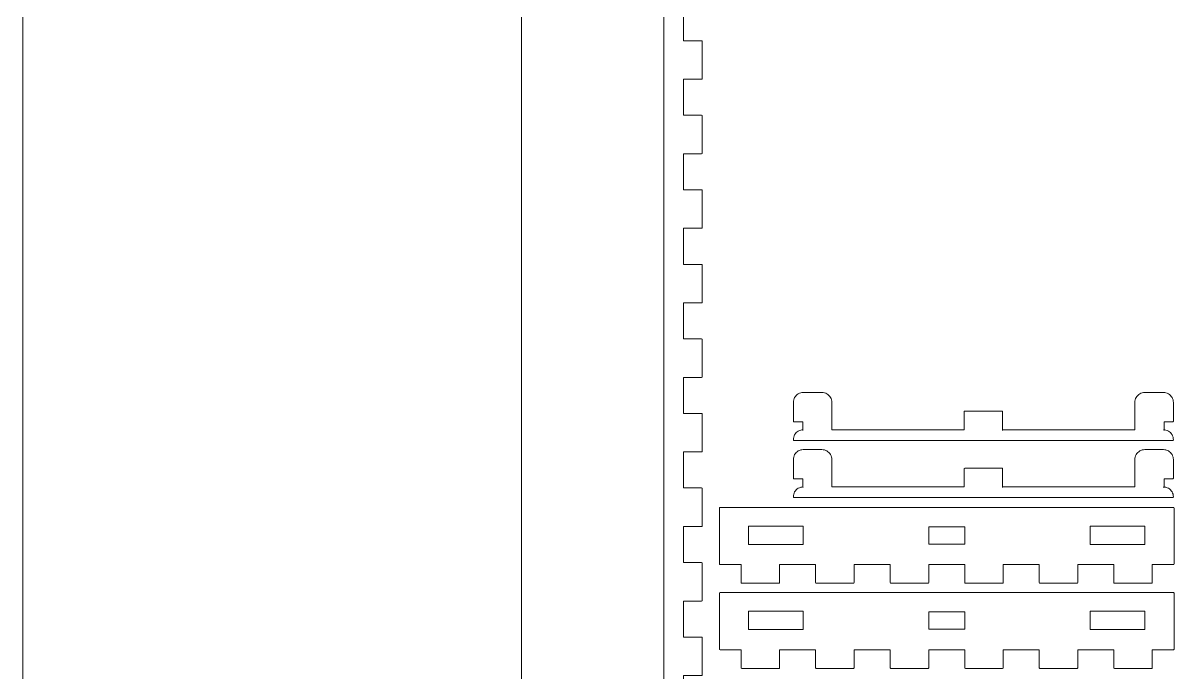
# Model space of a CAD drawing. Header units: millimetres. Extents: x -606 to 612, y -200 to 208.
# Drawn here: x 426.7 to 612, y -104.8 to -0.1 of the extents above; entities that cross this region are included whole.
import ezdxf

# ---------------------------------------------------------------- set-up
doc = ezdxf.new("R2010")
doc.units = ezdxf.units.MM
doc.header["$MEASUREMENT"] = 0
doc.layers.add('Camada 1', color=7, linetype='Continuous')

msp = doc.modelspace()

# ---------------------------------------------------------------- linework, layer by layer
at = {"layer": 'Camada 1', "lineweight": 20}
for points, knots in [([(426.82, -200.18), (426.82, -200.18), (506.87, -200.18), (506.87, -200.18), (506.93, -200.18), (506.97, -200.14), (506.97, -200.08), (506.97, -200.08), (506.97, -197.08), (506.97, -197.08), (506.97, -197.08), (506.97, 196.92), (506.97, 196.92), (506.97, 196.92), (506.97, 199.92), (506.97, 199.92), (506.97, 199.97), (506.93, 200.02), (506.87, 200.02), (506.87, 200.02), (426.82, 200.02), (426.82, 200.02), (426.77, 200.02), (426.72, 199.97), (426.72, 199.92), (426.72, 199.92), (426.72, 196.92), (426.72, 196.92), (426.72, 196.92), (426.72, -197.08), (426.72, -197.08), (426.72, -197.08), (426.72, -200.08), (426.72, -200.08), (426.72, -200.14), (426.77, -200.18), (426.82, -200.18)], [0, 0, 0, 0, 0.083333, 0.083333, 0.083333, 0.166667, 0.166667, 0.166667, 0.25, 0.25, 0.25, 0.333333, 0.333333, 0.333333, 0.416667, 0.416667, 0.416667, 0.5, 0.5, 0.5, 0.583333, 0.583333, 0.583333, 0.666667, 0.666667, 0.666667, 0.75, 0.75, 0.75, 0.833333, 0.833333, 0.833333, 0.916667, 0.916667, 0.916667, 1, 1, 1, 1]), ([(529.97, -200.18), (529.97, -200.18), (531.47, -200.18), (531.47, -200.18), (531.53, -200.18), (531.57, -200.14), (531.57, -200.08), (531.57, -200.08), (531.57, -197.18), (531.57, -197.18), (531.57, -197.18), (534.37, -197.18), (534.37, -197.18), (534.37, -197.18), (534.37, -200.08), (534.37, -200.08), (534.37, -200.14), (534.42, -200.18), (534.47, -200.18), (534.47, -200.18), (535.97, -200.18), (535.97, -200.18), (536.03, -200.18), (536.07, -200.14), (536.07, -200.08), (536.07, -200.08), (536.07, -197.08), (536.07, -197.08), (536.07, -197.08), (536.07, -195.08), (536.07, -195.08), (536.07, -195.03), (536.03, -194.98), (535.97, -194.98), (535.97, -194.98), (533.07, -194.98), (533.07, -194.98), (533.07, -194.98), (533.07, -189.18), (533.07, -189.18), (533.07, -189.18), (535.97, -189.18), (535.97, -189.18), (536.03, -189.18), (536.07, -189.14), (536.07, -189.08), (536.07, -189.08), (536.07, -183.08), (536.07, -183.08), (536.07, -183.03), (536.03, -182.98), (535.97, -182.98), (535.97, -182.98), (533.07, -182.98), (533.07, -182.98), (533.07, -182.98), (533.07, -177.18), (533.07, -177.18), (533.07, -177.18), (535.97, -177.18), (535.97, -177.18), (536.03, -177.18), (536.07, -177.14), (536.07, -177.08), (536.07, -177.08), (536.07, -171.08), (536.07, -171.08), (536.07, -171.03), (536.03, -170.98), (535.97, -170.98), (535.97, -170.98), (533.07, -170.98), (533.07, -170.98), (533.07, -170.98), (533.07, -165.18), (533.07, -165.18), (533.07, -165.18), (535.97, -165.18), (535.97, -165.18), (536.03, -165.18), (536.07, -165.14), (536.07, -165.08), (536.07, -165.08), (536.07, -159.08), (536.07, -159.08), (536.07, -159.03), (536.03, -158.98), (535.97, -158.98), (535.97, -158.98), (533.07, -158.98), (533.07, -158.98), (533.07, -158.98), (533.07, -153.18), (533.07, -153.18), (533.07, -153.18), (535.97, -153.18), (535.97, -153.18), (536.03, -153.18), (536.07, -153.14), (536.07, -153.08), (536.07, -153.08), (536.07, -147.08), (536.07, -147.08), (536.07, -147.03), (536.03, -146.98), (535.97, -146.98), (535.97, -146.98), (533.07, -146.98), (533.07, -146.98), (533.07, -146.98), (533.07, -141.18), (533.07, -141.18), (533.07, -141.18), (535.97, -141.18), (535.97, -141.18), (536.03, -141.18), (536.07, -141.14), (536.07, -141.08), (536.07, -141.08), (536.07, -135.08), (536.07, -135.08), (536.07, -135.03), (536.03, -134.98), (535.97, -134.98), (535.97, -134.98), (533.07, -134.98), (533.07, -134.98), (533.07, -134.98), (533.07, -129.18), (533.07, -129.18), (533.07, -129.18), (535.97, -129.18), (535.97, -129.18), (536.03, -129.18), (536.07, -129.14), (536.07, -129.08), (536.07, -129.08), (536.07, -123.08), (536.07, -123.08), (536.07, -123.03), (536.03, -122.98), (535.97, -122.98), (535.97, -122.98), (533.07, -122.98), (533.07, -122.98), (533.07, -122.98), (533.07, -117.18), (533.07, -117.18), (533.07, -117.18), (535.97, -117.18), (535.97, -117.18), (536.03, -117.18), (536.07, -117.14), (536.07, -117.08), (536.07, -117.08), (536.07, -111.08), (536.07, -111.08), (536.07, -111.03), (536.03, -110.98), (535.97, -110.98), (535.97, -110.98), (533.07, -110.98), (533.07, -110.98), (533.07, -110.98), (533.07, -105.18), (533.07, -105.18), (533.07, -105.18), (535.97, -105.18), (535.97, -105.18), (536.03, -105.18), (536.07, -105.14), (536.07, -105.08), (536.07, -105.08), (536.07, -99.08), (536.07, -99.08), (536.07, -99.03), (536.03, -98.98), (535.97, -98.98), (535.97, -98.98), (533.07, -98.98), (533.07, -98.98), (533.07, -98.98), (533.07, -93.18), (533.07, -93.18), (533.07, -93.18), (535.97, -93.18), (535.97, -93.18), (536.03, -93.18), (536.07, -93.14), (536.07, -93.08), (536.07, -93.08), (536.07, -87.08), (536.07, -87.08), (536.07, -87.03), (536.03, -86.98), (535.97, -86.98), (535.97, -86.98), (533.07, -86.98), (533.07, -86.98), (533.07, -86.98), (533.07, -81.18), (533.07, -81.18), (533.07, -81.18), (535.97, -81.18), (535.97, -81.18), (536.03, -81.18), (536.07, -81.14), (536.07, -81.08), (536.07, -81.08), (536.07, -75.08), (536.07, -75.08), (536.07, -75.03), (536.03, -74.98), (535.97, -74.98), (535.97, -74.98), (533.07, -74.98), (533.07, -74.98), (533.07, -74.98), (533.07, -69.18), (533.07, -69.18), (533.07, -69.18), (535.97, -69.18), (535.97, -69.18), (536.03, -69.18), (536.07, -69.14), (536.07, -69.08), (536.07, -69.08), (536.07, -63.08), (536.07, -63.08), (536.07, -63.03), (536.03, -62.98), (535.97, -62.98), (535.97, -62.98), (533.07, -62.98), (533.07, -62.98), (533.07, -62.98), (533.07, -57.18), (533.07, -57.18), (533.07, -57.18), (535.97, -57.18), (535.97, -57.18), (536.03, -57.18), (536.07, -57.14), (536.07, -57.08), (536.07, -57.08), (536.07, -51.08), (536.07, -51.08), (536.07, -51.03), (536.03, -50.98), (535.97, -50.98), (535.97, -50.98), (533.07, -50.98), (533.07, -50.98), (533.07, -50.98), (533.07, -45.18), (533.07, -45.18), (533.07, -45.18), (535.97, -45.18), (535.97, -45.18), (536.03, -45.18), (536.07, -45.14), (536.07, -45.08), (536.07, -45.08), (536.07, -39.08), (536.07, -39.08), (536.07, -39.03), (536.03, -38.98), (535.97, -38.98), (535.97, -38.98), (533.07, -38.98), (533.07, -38.98), (533.07, -38.98), (533.07, -33.18), (533.07, -33.18), (533.07, -33.18), (535.97, -33.18), (535.97, -33.18), (536.03, -33.18), (536.07, -33.14), (536.07, -33.08), (536.07, -33.08), (536.07, -27.08), (536.07, -27.08), (536.07, -27.03), (536.03, -26.98), (535.97, -26.98), (535.97, -26.98), (533.07, -26.98), (533.07, -26.98), (533.07, -26.98), (533.07, -21.18), (533.07, -21.18), (533.07, -21.18), (535.97, -21.18), (535.97, -21.18), (536.03, -21.18), (536.07, -21.14), (536.07, -21.08), (536.07, -21.08), (536.07, -15.08), (536.07, -15.08), (536.07, -15.03), (536.03, -14.98), (535.97, -14.98), (535.97, -14.98), (533.07, -14.98), (533.07, -14.98), (533.07, -14.98), (533.07, -9.18), (533.07, -9.18), (533.07, -9.18), (535.97, -9.18), (535.97, -9.18), (536.03, -9.18), (536.07, -9.14), (536.07, -9.08), (536.07, -9.08), (536.07, -3.08), (536.07, -3.08), (536.07, -3.03), (536.03, -2.98), (535.97, -2.98), (535.97, -2.98), (533.07, -2.98), (533.07, -2.98), (533.07, -2.98), (533.07, 2.82), (533.07, 2.82), (533.07, 2.82), (535.97, 2.82), (535.97, 2.82), (536.03, 2.82), (536.07, 2.86), (536.07, 2.92), (536.07, 2.92), (536.07, 8.92), (536.07, 8.92), (536.07, 8.97), (536.03, 9.02), (535.97, 9.02), (535.97, 9.02), (533.07, 9.02), (533.07, 9.02), (533.07, 9.02), (533.07, 14.82), (533.07, 14.82), (533.07, 14.82), (535.97, 14.82), (535.97, 14.82), (536.03, 14.82), (536.07, 14.86), (536.07, 14.92), (536.07, 14.92), (536.07, 20.92), (536.07, 20.92), (536.07, 20.97), (536.03, 21.02), (535.97, 21.02), (535.97, 21.02), (533.07, 21.02), (533.07, 21.02), (533.07, 21.02), (533.07, 26.82), (533.07, 26.82), (533.07, 26.82), (535.97, 26.82), (535.97, 26.82), (536.03, 26.82), (536.07, 26.86), (536.07, 26.92), (536.07, 26.92), (536.07, 32.92), (536.07, 32.92), (536.07, 32.97), (536.03, 33.02), (535.97, 33.02), (535.97, 33.02), (533.07, 33.02), (533.07, 33.02), (533.07, 33.02), (533.07, 38.82), (533.07, 38.82), (533.07, 38.82), (535.97, 38.82), (535.97, 38.82), (536.03, 38.82), (536.07, 38.86), (536.07, 38.92), (536.07, 38.92), (536.07, 44.92), (536.07, 44.92), (536.07, 44.97), (536.03, 45.02), (535.97, 45.02), (535.97, 45.02), (533.07, 45.02), (533.07, 45.02), (533.07, 45.02), (533.07, 50.82), (533.07, 50.82), (533.07, 50.82), (535.97, 50.82), (535.97, 50.82), (536.03, 50.82), (536.07, 50.86), (536.07, 50.92), (536.07, 50.92), (536.07, 56.92), (536.07, 56.92), (536.07, 56.97), (536.03, 57.02), (535.97, 57.02), (535.97, 57.02), (533.07, 57.02), (533.07, 57.02), (533.07, 57.02), (533.07, 62.82), (533.07, 62.82), (533.07, 62.82), (535.97, 62.82), (535.97, 62.82), (536.03, 62.82), (536.07, 62.86), (536.07, 62.92), (536.07, 62.92), (536.07, 68.92), (536.07, 68.92), (536.07, 68.97), (536.03, 69.02), (535.97, 69.02), (535.97, 69.02), (533.07, 69.02), (533.07, 69.02), (533.07, 69.02), (533.07, 74.82), (533.07, 74.82), (533.07, 74.82), (535.97, 74.82), (535.97, 74.82), (536.03, 74.82), (536.07, 74.86), (536.07, 74.92), (536.07, 74.92), (536.07, 80.92), (536.07, 80.92), (536.07, 80.97), (536.03, 81.02), (535.97, 81.02), (535.97, 81.02), (533.07, 81.02), (533.07, 81.02), (533.07, 81.02), (533.07, 86.82), (533.07, 86.82), (533.07, 86.82), (535.97, 86.82), (535.97, 86.82), (536.03, 86.82), (536.07, 86.86), (536.07, 86.92), (536.07, 86.92), (536.07, 92.92), (536.07, 92.92), (536.07, 92.97), (536.03, 93.02), (535.97, 93.02), (535.97, 93.02), (533.07, 93.02), (533.07, 93.02), (533.07, 93.02), (533.07, 98.82), (533.07, 98.82), (533.07, 98.82), (535.97, 98.82), (535.97, 98.82), (536.03, 98.82), (536.07, 98.86), (536.07, 98.92), (536.07, 98.92), (536.07, 104.92), (536.07, 104.92), (536.07, 104.97), (536.03, 105.02), (535.97, 105.02), (535.97, 105.02), (533.07, 105.02), (533.07, 105.02), (533.07, 105.02), (533.07, 110.82), (533.07, 110.82), (533.07, 110.82), (535.97, 110.82), (535.97, 110.82), (536.03, 110.82), (536.07, 110.86), (536.07, 110.92), (536.07, 110.92), (536.07, 116.92), (536.07, 116.92), (536.07, 116.97), (536.03, 117.02), (535.97, 117.02), (535.97, 117.02), (533.07, 117.02), (533.07, 117.02), (533.07, 117.02), (533.07, 122.82), (533.07, 122.82), (533.07, 122.82), (535.97, 122.82), (535.97, 122.82), (536.03, 122.82), (536.07, 122.86), (536.07, 122.92), (536.07, 122.92), (536.07, 128.92), (536.07, 128.92), (536.07, 128.97), (536.03, 129.02), (535.97, 129.02), (535.97, 129.02), (533.07, 129.02), (533.07, 129.02), (533.07, 129.02), (533.07, 134.82), (533.07, 134.82), (533.07, 134.82), (535.97, 134.82), (535.97, 134.82), (536.03, 134.82), (536.07, 134.86), (536.07, 134.92), (536.07, 134.92), (536.07, 140.92), (536.07, 140.92), (536.07, 140.97), (536.03, 141.02), (535.97, 141.02), (535.97, 141.02), (533.07, 141.02), (533.07, 141.02), (533.07, 141.02), (533.07, 146.82), (533.07, 146.82), (533.07, 146.82), (535.97, 146.82), (535.97, 146.82), (536.03, 146.82), (536.07, 146.86), (536.07, 146.92), (536.07, 146.92), (536.07, 152.92), (536.07, 152.92), (536.07, 152.97), (536.03, 153.02), (535.97, 153.02), (535.97, 153.02), (533.07, 153.02), (533.07, 153.02), (533.07, 153.02), (533.07, 158.82), (533.07, 158.82), (533.07, 158.82), (535.97, 158.82), (535.97, 158.82), (536.03, 158.82), (536.07, 158.86), (536.07, 158.92), (536.07, 158.92), (536.07, 164.92), (536.07, 164.92), (536.07, 164.97), (536.03, 165.02), (535.97, 165.02), (535.97, 165.02), (533.07, 165.02), (533.07, 165.02), (533.07, 165.02), (533.07, 170.82), (533.07, 170.82), (533.07, 170.82), (535.97, 170.82), (535.97, 170.82), (536.03, 170.82), (536.07, 170.86), (536.07, 170.92), (536.07, 170.92), (536.07, 176.92), (536.07, 176.92), (536.07, 176.97), (536.03, 177.02), (535.97, 177.02), (535.97, 177.02), (533.07, 177.02), (533.07, 177.02), (533.07, 177.02), (533.07, 182.82), (533.07, 182.82), (533.07, 182.82), (535.97, 182.82), (535.97, 182.82), (536.03, 182.82), (536.07, 182.86), (536.07, 182.92), (536.07, 182.92), (536.07, 188.92), (536.07, 188.92), (536.07, 188.97), (536.03, 189.02), (535.97, 189.02), (535.97, 189.02), (533.07, 189.02), (533.07, 189.02), (533.07, 189.02), (533.07, 194.82), (533.07, 194.82), (533.07, 194.82), (535.97, 194.82), (535.97, 194.82), (536.03, 194.82), (536.07, 194.86), (536.07, 194.92), (536.07, 194.92), (536.07, 196.92), (536.07, 196.92), (536.07, 196.92), (536.07, 199.92), (536.07, 199.92), (536.07, 199.97), (536.03, 200.02), (535.97, 200.02), (535.97, 200.02), (534.47, 200.02), (534.47, 200.02), (534.42, 200.02), (534.37, 199.97), (534.37, 199.92), (534.37, 199.92), (534.37, 197.02), (534.37, 197.02), (534.37, 197.02), (531.57, 197.02), (531.57, 197.02), (531.57, 197.02), (531.57, 199.92), (531.57, 199.92), (531.57, 199.97), (531.53, 200.02), (531.47, 200.02), (531.47, 200.02), (529.97, 200.02), (529.97, 200.02), (529.92, 200.02), (529.87, 199.97), (529.87, 199.92), (529.87, 199.92), (529.87, 196.92), (529.87, 196.92), (529.87, 196.92), (529.87, -197.08), (529.87, -197.08), (529.87, -197.08), (529.87, -200.08), (529.87, -200.08), (529.87, -200.14), (529.92, -200.18), (529.97, -200.18)], [0, 0, 0, 0, 0.004505, 0.004505, 0.004505, 0.009009, 0.009009, 0.009009, 0.013514, 0.013514, 0.013514, 0.018018, 0.018018, 0.018018, 0.022523, 0.022523, 0.022523, 0.027027, 0.027027, 0.027027, 0.031532, 0.031532, 0.031532, 0.036036, 0.036036, 0.036036, 0.040541, 0.040541, 0.040541, 0.045045, 0.045045, 0.045045, 0.04955, 0.04955, 0.04955, 0.054054, 0.054054, 0.054054, 0.058559, 0.058559, 0.058559, 0.063063, 0.063063, 0.063063, 0.067568, 0.067568, 0.067568, 0.072072, 0.072072, 0.072072, 0.076577, 0.076577, 0.076577, 0.081081, 0.081081, 0.081081, 0.085586, 0.085586, 0.085586, 0.09009, 0.09009, 0.09009, 0.094595, 0.094595, 0.094595, 0.099099, 0.099099, 0.099099, 0.103604, 0.103604, 0.103604, 0.108108, 0.108108, 0.108108, 0.112613, 0.112613, 0.112613, 0.117117, 0.117117, 0.117117, 0.121622, 0.121622, 0.121622, 0.126126, 0.126126, 0.126126, 0.130631, 0.130631, 0.130631, 0.135135, 0.135135, 0.135135, 0.13964, 0.13964, 0.13964, 0.144144, 0.144144, 0.144144, 0.148649, 0.148649, 0.148649, 0.153153, 0.153153, 0.153153, 0.157658, 0.157658, 0.157658, 0.162162, 0.162162, 0.162162, 0.166667, 0.166667, 0.166667, 0.171171, 0.171171, 0.171171, 0.175676, 0.175676, 0.175676, 0.18018, 0.18018, 0.18018, 0.184685, 0.184685, 0.184685, 0.189189, 0.189189, 0.189189, 0.193694, 0.193694, 0.193694, 0.198198, 0.198198, 0.198198, 0.202703, 0.202703, 0.202703, 0.207207, 0.207207, 0.207207, 0.211712, 0.211712, 0.211712, 0.216216, 0.216216, 0.216216, 0.220721, 0.220721, 0.220721, 0.225225, 0.225225, 0.225225, 0.22973, 0.22973, 0.22973, 0.234234, 0.234234, 0.234234, 0.238739, 0.238739, 0.238739, 0.243243, 0.243243, 0.243243, 0.247748, 0.247748, 0.247748, 0.252252, 0.252252, 0.252252, 0.256757, 0.256757, 0.256757, 0.261261, 0.261261, 0.261261, 0.265766, 0.265766, 0.265766, 0.27027, 0.27027, 0.27027, 0.274775, 0.274775, 0.274775, 0.279279, 0.279279, 0.279279, 0.283784, 0.283784, 0.283784, 0.288288, 0.288288, 0.288288, 0.292793, 0.292793, 0.292793, 0.297297, 0.297297, 0.297297, 0.301802, 0.301802, 0.301802, 0.306306, 0.306306, 0.306306, 0.310811, 0.310811, 0.310811, 0.315315, 0.315315, 0.315315, 0.31982, 0.31982, 0.31982, 0.324324, 0.324324, 0.324324, 0.328829, 0.328829, 0.328829, 0.333333, 0.333333, 0.333333, 0.337838, 0.337838, 0.337838, 0.342342, 0.342342, 0.342342, 0.346847, 0.346847, 0.346847, 0.351351, 0.351351, 0.351351, 0.355856, 0.355856, 0.355856, 0.36036, 0.36036, 0.36036, 0.364865, 0.364865, 0.364865, 0.369369, 0.369369, 0.369369, 0.373874, 0.373874, 0.373874, 0.378378, 0.378378, 0.378378, 0.382883, 0.382883, 0.382883, 0.387387, 0.387387, 0.387387, 0.391892, 0.391892, 0.391892, 0.396396, 0.396396, 0.396396, 0.400901, 0.400901, 0.400901, 0.405405, 0.405405, 0.405405, 0.40991, 0.40991, 0.40991, 0.414414, 0.414414, 0.414414, 0.418919, 0.418919, 0.418919, 0.423423, 0.423423, 0.423423, 0.427928, 0.427928, 0.427928, 0.432432, 0.432432, 0.432432, 0.436937, 0.436937, 0.436937, 0.441441, 0.441441, 0.441441, 0.445946, 0.445946, 0.445946, 0.45045, 0.45045, 0.45045, 0.454955, 0.454955, 0.454955, 0.459459, 0.459459, 0.459459, 0.463964, 0.463964, 0.463964, 0.468468, 0.468468, 0.468468, 0.472973, 0.472973, 0.472973, 0.477477, 0.477477, 0.477477, 0.481982, 0.481982, 0.481982, 0.486486, 0.486486, 0.486486, 0.490991, 0.490991, 0.490991, 0.495495, 0.495495, 0.495495, 0.5, 0.5, 0.5, 0.504505, 0.504505, 0.504505, 0.509009, 0.509009, 0.509009, 0.513514, 0.513514, 0.513514, 0.518018, 0.518018, 0.518018, 0.522523, 0.522523, 0.522523, 0.527027, 0.527027, 0.527027, 0.531532, 0.531532, 0.531532, 0.536036, 0.536036, 0.536036, 0.540541, 0.540541, 0.540541, 0.545045, 0.545045, 0.545045, 0.54955, 0.54955, 0.54955, 0.554054, 0.554054, 0.554054, 0.558559, 0.558559, 0.558559, 0.563063, 0.563063, 0.563063, 0.567568, 0.567568, 0.567568, 0.572072, 0.572072, 0.572072, 0.576577, 0.576577, 0.576577, 0.581081, 0.581081, 0.581081, 0.585586, 0.585586, 0.585586, 0.59009, 0.59009, 0.59009, 0.594595, 0.594595, 0.594595, 0.599099, 0.599099, 0.599099, 0.603604, 0.603604, 0.603604, 0.608108, 0.608108, 0.608108, 0.612613, 0.612613, 0.612613, 0.617117, 0.617117, 0.617117, 0.621622, 0.621622, 0.621622, 0.626126, 0.626126, 0.626126, 0.630631, 0.630631, 0.630631, 0.635135, 0.635135, 0.635135, 0.63964, 0.63964, 0.63964, 0.644144, 0.644144, 0.644144, 0.648649, 0.648649, 0.648649, 0.653153, 0.653153, 0.653153, 0.657658, 0.657658, 0.657658, 0.662162, 0.662162, 0.662162, 0.666667, 0.666667, 0.666667, 0.671171, 0.671171, 0.671171, 0.675676, 0.675676, 0.675676, 0.68018, 0.68018, 0.68018, 0.684685, 0.684685, 0.684685, 0.689189, 0.689189, 0.689189, 0.693694, 0.693694, 0.693694, 0.698198, 0.698198, 0.698198, 0.702703, 0.702703, 0.702703, 0.707207, 0.707207, 0.707207, 0.711712, 0.711712, 0.711712, 0.716216, 0.716216, 0.716216, 0.720721, 0.720721, 0.720721, 0.725225, 0.725225, 0.725225, 0.72973, 0.72973, 0.72973, 0.734234, 0.734234, 0.734234, 0.738739, 0.738739, 0.738739, 0.743243, 0.743243, 0.743243, 0.747748, 0.747748, 0.747748, 0.752252, 0.752252, 0.752252, 0.756757, 0.756757, 0.756757, 0.761261, 0.761261, 0.761261, 0.765766, 0.765766, 0.765766, 0.77027, 0.77027, 0.77027, 0.774775, 0.774775, 0.774775, 0.779279, 0.779279, 0.779279, 0.783784, 0.783784, 0.783784, 0.788288, 0.788288, 0.788288, 0.792793, 0.792793, 0.792793, 0.797297, 0.797297, 0.797297, 0.801802, 0.801802, 0.801802, 0.806306, 0.806306, 0.806306, 0.810811, 0.810811, 0.810811, 0.815315, 0.815315, 0.815315, 0.81982, 0.81982, 0.81982, 0.824324, 0.824324, 0.824324, 0.828829, 0.828829, 0.828829, 0.833333, 0.833333, 0.833333, 0.837838, 0.837838, 0.837838, 0.842342, 0.842342, 0.842342, 0.846847, 0.846847, 0.846847, 0.851351, 0.851351, 0.851351, 0.855856, 0.855856, 0.855856, 0.86036, 0.86036, 0.86036, 0.864865, 0.864865, 0.864865, 0.869369, 0.869369, 0.869369, 0.873874, 0.873874, 0.873874, 0.878378, 0.878378, 0.878378, 0.882883, 0.882883, 0.882883, 0.887387, 0.887387, 0.887387, 0.891892, 0.891892, 0.891892, 0.896396, 0.896396, 0.896396, 0.900901, 0.900901, 0.900901, 0.905405, 0.905405, 0.905405, 0.90991, 0.90991, 0.90991, 0.914414, 0.914414, 0.914414, 0.918919, 0.918919, 0.918919, 0.923423, 0.923423, 0.923423, 0.927928, 0.927928, 0.927928, 0.932432, 0.932432, 0.932432, 0.936937, 0.936937, 0.936937, 0.941441, 0.941441, 0.941441, 0.945946, 0.945946, 0.945946, 0.95045, 0.95045, 0.95045, 0.954955, 0.954955, 0.954955, 0.959459, 0.959459, 0.959459, 0.963964, 0.963964, 0.963964, 0.968468, 0.968468, 0.968468, 0.972973, 0.972973, 0.972973, 0.977477, 0.977477, 0.977477, 0.981982, 0.981982, 0.981982, 0.986486, 0.986486, 0.986486, 0.990991, 0.990991, 0.990991, 0.995495, 0.995495, 0.995495, 1, 1, 1, 1]), ([(584.43, -65.71), (584.43, -65.71), (584.43, -62.71), (584.43, -62.71), (584.43, -62.65), (584.38, -62.61), (584.33, -62.61), (584.33, -62.61), (578.33, -62.61), (578.33, -62.61), (578.27, -62.61), (578.23, -62.65), (578.23, -62.71), (578.23, -62.71), (578.23, -65.61), (578.23, -65.61), (578.23, -65.61), (556.94, -65.61), (556.94, -65.61), (556.94, -65.61), (556.94, -61.21), (556.94, -61.21), (556.94, -60.93), (556.87, -60.65), (556.72, -60.41), (556.58, -60.16), (556.38, -59.96), (556.14, -59.82), (555.9, -59.68), (555.62, -59.61), (555.34, -59.61), (555.34, -59.61), (552.34, -59.61), (552.34, -59.61), (552.06, -59.61), (551.78, -59.68), (551.54, -59.82), (551.3, -59.96), (551.09, -60.16), (550.95, -60.41), (550.81, -60.65), (550.74, -60.93), (550.74, -61.21), (550.74, -61.21), (550.74, -64.21), (550.74, -64.21), (550.74, -64.26), (550.78, -64.31), (550.84, -64.31), (550.84, -64.31), (552.24, -64.31), (552.24, -64.31), (552.24, -64.31), (552.24, -65.71), (552.24, -65.71), (552.24, -65.65), (552.28, -65.61), (552.34, -65.61), (552.06, -65.61), (551.78, -65.68), (551.54, -65.82), (551.3, -65.96), (551.09, -66.16), (550.95, -66.41), (550.81, -66.65), (550.74, -66.93), (550.74, -67.21), (550.74, -67.26), (550.78, -67.31), (550.84, -67.31), (550.84, -67.31), (611.82, -67.31), (611.82, -67.31), (611.87, -67.31), (611.92, -67.26), (611.92, -67.21), (611.92, -66.93), (611.84, -66.65), (611.7, -66.41), (611.56, -66.16), (611.36, -65.96), (611.12, -65.82), (610.87, -65.68), (610.6, -65.61), (610.32, -65.61), (610.37, -65.61), (610.42, -65.65), (610.42, -65.71), (610.42, -65.71), (610.42, -64.31), (610.42, -64.31), (610.42, -64.31), (611.82, -64.31), (611.82, -64.31), (611.87, -64.31), (611.92, -64.26), (611.92, -64.21), (611.92, -64.21), (611.92, -61.21), (611.92, -61.21), (611.92, -60.93), (611.84, -60.65), (611.7, -60.41), (611.56, -60.16), (611.36, -59.96), (611.12, -59.82), (610.87, -59.68), (610.6, -59.61), (610.32, -59.61), (610.32, -59.61), (607.32, -59.61), (607.32, -59.61), (607.04, -59.61), (606.76, -59.68), (606.52, -59.82), (606.27, -59.96), (606.07, -60.16), (605.93, -60.41), (605.79, -60.65), (605.72, -60.93), (605.72, -61.21), (605.72, -61.21), (605.72, -65.61), (605.72, -65.61), (605.72, -65.61), (584.33, -65.61), (584.33, -65.61)], [0, 0, 0, 0, 0.02381, 0.02381, 0.02381, 0.047619, 0.047619, 0.047619, 0.071429, 0.071429, 0.071429, 0.095238, 0.095238, 0.095238, 0.119048, 0.119048, 0.119048, 0.142857, 0.142857, 0.142857, 0.166667, 0.166667, 0.166667, 0.190476, 0.190476, 0.190476, 0.214286, 0.214286, 0.214286, 0.238095, 0.238095, 0.238095, 0.261905, 0.261905, 0.261905, 0.285714, 0.285714, 0.285714, 0.309524, 0.309524, 0.309524, 0.333333, 0.333333, 0.333333, 0.357143, 0.357143, 0.357143, 0.380952, 0.380952, 0.380952, 0.404762, 0.404762, 0.404762, 0.428571, 0.428571, 0.428571, 0.452381, 0.452381, 0.452381, 0.47619, 0.47619, 0.47619, 0.5, 0.5, 0.5, 0.52381, 0.52381, 0.52381, 0.547619, 0.547619, 0.547619, 0.571429, 0.571429, 0.571429, 0.595238, 0.595238, 0.595238, 0.619048, 0.619048, 0.619048, 0.642857, 0.642857, 0.642857, 0.666667, 0.666667, 0.666667, 0.690476, 0.690476, 0.690476, 0.714286, 0.714286, 0.714286, 0.738095, 0.738095, 0.738095, 0.761905, 0.761905, 0.761905, 0.785714, 0.785714, 0.785714, 0.809524, 0.809524, 0.809524, 0.833333, 0.833333, 0.833333, 0.857143, 0.857143, 0.857143, 0.880952, 0.880952, 0.880952, 0.904762, 0.904762, 0.904762, 0.928571, 0.928571, 0.928571, 0.952381, 0.952381, 0.952381, 0.97619, 0.97619, 0.97619, 1, 1, 1, 1]), ([(584.43, -74.91), (584.43, -74.91), (584.43, -71.91), (584.43, -71.91), (584.43, -71.85), (584.38, -71.81), (584.33, -71.81), (584.33, -71.81), (578.33, -71.81), (578.33, -71.81), (578.27, -71.81), (578.23, -71.85), (578.23, -71.91), (578.23, -71.91), (578.23, -74.81), (578.23, -74.81), (578.23, -74.81), (556.94, -74.81), (556.94, -74.81), (556.94, -74.81), (556.94, -70.41), (556.94, -70.41), (556.94, -70.13), (556.87, -69.85), (556.72, -69.61), (556.58, -69.36), (556.38, -69.16), (556.14, -69.02), (555.9, -68.88), (555.62, -68.81), (555.34, -68.81), (555.34, -68.81), (552.34, -68.81), (552.34, -68.81), (552.06, -68.81), (551.78, -68.88), (551.54, -69.02), (551.3, -69.16), (551.09, -69.36), (550.95, -69.61), (550.81, -69.85), (550.74, -70.13), (550.74, -70.41), (550.74, -70.41), (550.74, -73.41), (550.74, -73.41), (550.74, -73.46), (550.78, -73.51), (550.84, -73.51), (550.84, -73.51), (552.24, -73.51), (552.24, -73.51), (552.24, -73.51), (552.24, -74.91), (552.24, -74.91), (552.24, -74.85), (552.28, -74.81), (552.34, -74.81), (552.06, -74.81), (551.78, -74.88), (551.54, -75.02), (551.3, -75.16), (551.09, -75.36), (550.95, -75.61), (550.81, -75.85), (550.74, -76.13), (550.74, -76.41), (550.74, -76.46), (550.78, -76.51), (550.84, -76.51), (550.84, -76.51), (611.82, -76.51), (611.82, -76.51), (611.87, -76.51), (611.92, -76.46), (611.92, -76.41), (611.92, -76.13), (611.84, -75.85), (611.7, -75.61), (611.56, -75.36), (611.36, -75.16), (611.12, -75.02), (610.87, -74.88), (610.6, -74.81), (610.32, -74.81), (610.37, -74.81), (610.42, -74.85), (610.42, -74.91), (610.42, -74.91), (610.42, -73.51), (610.42, -73.51), (610.42, -73.51), (611.82, -73.51), (611.82, -73.51), (611.87, -73.51), (611.92, -73.46), (611.92, -73.41), (611.92, -73.41), (611.92, -70.41), (611.92, -70.41), (611.92, -70.13), (611.84, -69.85), (611.7, -69.61), (611.56, -69.36), (611.36, -69.16), (611.12, -69.02), (610.87, -68.88), (610.6, -68.81), (610.32, -68.81), (610.32, -68.81), (607.32, -68.81), (607.32, -68.81), (607.04, -68.81), (606.76, -68.88), (606.52, -69.02), (606.27, -69.16), (606.07, -69.36), (605.93, -69.61), (605.79, -69.85), (605.72, -70.13), (605.72, -70.41), (605.72, -70.41), (605.72, -74.81), (605.72, -74.81), (605.72, -74.81), (584.33, -74.81), (584.33, -74.81)], [0, 0, 0, 0, 0.02381, 0.02381, 0.02381, 0.047619, 0.047619, 0.047619, 0.071429, 0.071429, 0.071429, 0.095238, 0.095238, 0.095238, 0.119048, 0.119048, 0.119048, 0.142857, 0.142857, 0.142857, 0.166667, 0.166667, 0.166667, 0.190476, 0.190476, 0.190476, 0.214286, 0.214286, 0.214286, 0.238095, 0.238095, 0.238095, 0.261905, 0.261905, 0.261905, 0.285714, 0.285714, 0.285714, 0.309524, 0.309524, 0.309524, 0.333333, 0.333333, 0.333333, 0.357143, 0.357143, 0.357143, 0.380952, 0.380952, 0.380952, 0.404762, 0.404762, 0.404762, 0.428571, 0.428571, 0.428571, 0.452381, 0.452381, 0.452381, 0.47619, 0.47619, 0.47619, 0.5, 0.5, 0.5, 0.52381, 0.52381, 0.52381, 0.547619, 0.547619, 0.547619, 0.571429, 0.571429, 0.571429, 0.595238, 0.595238, 0.595238, 0.619048, 0.619048, 0.619048, 0.642857, 0.642857, 0.642857, 0.666667, 0.666667, 0.666667, 0.690476, 0.690476, 0.690476, 0.714286, 0.714286, 0.714286, 0.738095, 0.738095, 0.738095, 0.761905, 0.761905, 0.761905, 0.785714, 0.785714, 0.785714, 0.809524, 0.809524, 0.809524, 0.833333, 0.833333, 0.833333, 0.857143, 0.857143, 0.857143, 0.880952, 0.880952, 0.880952, 0.904762, 0.904762, 0.904762, 0.928571, 0.928571, 0.928571, 0.952381, 0.952381, 0.952381, 0.97619, 0.97619, 0.97619, 1, 1, 1, 1]), ([(611.92, -78.11), (611.92, -78.11), (538.94, -78.11), (538.94, -78.11), (538.88, -78.11), (538.84, -78.15), (538.84, -78.21), (538.84, -78.21), (538.84, -87.21), (538.84, -87.21), (538.84, -87.26), (538.88, -87.31), (538.94, -87.31), (538.94, -87.31), (542.33, -87.31), (542.33, -87.31), (542.33, -87.31), (542.33, -90.21), (542.33, -90.21), (542.33, -90.26), (542.37, -90.31), (542.43, -90.31), (542.43, -90.31), (548.43, -90.31), (548.43, -90.31), (548.48, -90.31), (548.53, -90.26), (548.53, -90.21), (548.53, -90.21), (548.53, -87.31), (548.53, -87.31), (548.53, -87.31), (554.33, -87.31), (554.33, -87.31), (554.33, -87.31), (554.33, -90.21), (554.33, -90.21), (554.33, -90.26), (554.37, -90.31), (554.43, -90.31), (554.43, -90.31), (560.43, -90.31), (560.43, -90.31), (560.48, -90.31), (560.53, -90.26), (560.53, -90.21), (560.53, -90.21), (560.53, -87.31), (560.53, -87.31), (560.53, -87.31), (566.33, -87.31), (566.33, -87.31), (566.33, -87.31), (566.33, -90.21), (566.33, -90.21), (566.33, -90.26), (566.37, -90.31), (566.43, -90.31), (566.43, -90.31), (572.43, -90.31), (572.43, -90.31), (572.48, -90.31), (572.53, -90.26), (572.53, -90.21), (572.53, -90.21), (572.53, -87.31), (572.53, -87.31), (572.53, -87.31), (578.33, -87.31), (578.33, -87.31), (578.33, -87.31), (578.33, -90.21), (578.33, -90.21), (578.33, -90.26), (578.37, -90.31), (578.43, -90.31), (578.43, -90.31), (584.43, -90.31), (584.43, -90.31), (584.48, -90.31), (584.53, -90.26), (584.53, -90.21), (584.53, -90.21), (584.53, -87.31), (584.53, -87.31), (584.53, -87.31), (590.33, -87.31), (590.33, -87.31), (590.33, -87.31), (590.33, -90.21), (590.33, -90.21), (590.33, -90.26), (590.37, -90.31), (590.43, -90.31), (590.43, -90.31), (596.43, -90.31), (596.43, -90.31), (596.48, -90.31), (596.53, -90.26), (596.53, -90.21), (596.53, -90.21), (596.53, -87.31), (596.53, -87.31), (596.53, -87.31), (602.33, -87.31), (602.33, -87.31), (602.33, -87.31), (602.33, -90.21), (602.33, -90.21), (602.33, -90.26), (602.37, -90.31), (602.43, -90.31), (602.43, -90.31), (608.43, -90.31), (608.43, -90.31), (608.48, -90.31), (608.53, -90.26), (608.53, -90.21), (608.53, -90.21), (608.53, -87.31), (608.53, -87.31), (608.53, -87.31), (611.92, -87.31), (611.92, -87.31), (611.97, -87.31), (612.02, -87.26), (612.02, -87.21), (612.02, -87.21), (612.02, -78.21), (612.02, -78.21), (612.02, -78.15), (611.97, -78.11), (611.92, -78.11)], [0, 0, 0, 0, 0.022727, 0.022727, 0.022727, 0.045455, 0.045455, 0.045455, 0.068182, 0.068182, 0.068182, 0.090909, 0.090909, 0.090909, 0.113636, 0.113636, 0.113636, 0.136364, 0.136364, 0.136364, 0.159091, 0.159091, 0.159091, 0.181818, 0.181818, 0.181818, 0.204545, 0.204545, 0.204545, 0.227273, 0.227273, 0.227273, 0.25, 0.25, 0.25, 0.272727, 0.272727, 0.272727, 0.295455, 0.295455, 0.295455, 0.318182, 0.318182, 0.318182, 0.340909, 0.340909, 0.340909, 0.363636, 0.363636, 0.363636, 0.386364, 0.386364, 0.386364, 0.409091, 0.409091, 0.409091, 0.431818, 0.431818, 0.431818, 0.454545, 0.454545, 0.454545, 0.477273, 0.477273, 0.477273, 0.5, 0.5, 0.5, 0.522727, 0.522727, 0.522727, 0.545455, 0.545455, 0.545455, 0.568182, 0.568182, 0.568182, 0.590909, 0.590909, 0.590909, 0.613636, 0.613636, 0.613636, 0.636364, 0.636364, 0.636364, 0.659091, 0.659091, 0.659091, 0.681818, 0.681818, 0.681818, 0.704545, 0.704545, 0.704545, 0.727273, 0.727273, 0.727273, 0.75, 0.75, 0.75, 0.772727, 0.772727, 0.772727, 0.795455, 0.795455, 0.795455, 0.818182, 0.818182, 0.818182, 0.840909, 0.840909, 0.840909, 0.863636, 0.863636, 0.863636, 0.886364, 0.886364, 0.886364, 0.909091, 0.909091, 0.909091, 0.931818, 0.931818, 0.931818, 0.954545, 0.954545, 0.954545, 0.977273, 0.977273, 0.977273, 1, 1, 1, 1]), ([(547.94, -81.13), (547.94, -81.13), (552.34, -81.13), (552.34, -81.13), (552.34, -81.13), (552.34, -84.08), (552.34, -84.08), (552.34, -84.08), (543.54, -84.08), (543.54, -84.08), (543.54, -84.08), (543.54, -81.13), (543.54, -81.13), (543.54, -81.13), (547.94, -81.13), (547.94, -81.13)], [0, 0, 0, 0, 0.2, 0.2, 0.2, 0.4, 0.4, 0.4, 0.6, 0.6, 0.6, 0.8, 0.8, 0.8, 1, 1, 1, 1]), ([(575.43, -81.21), (575.43, -81.21), (578.33, -81.21), (578.33, -81.21), (578.33, -81.21), (578.33, -84.01), (578.33, -84.01), (578.33, -84.01), (572.53, -84.01), (572.53, -84.01), (572.53, -84.01), (572.53, -81.21), (572.53, -81.21), (572.53, -81.21), (575.43, -81.21), (575.43, -81.21)], [0, 0, 0, 0, 0.2, 0.2, 0.2, 0.4, 0.4, 0.4, 0.6, 0.6, 0.6, 0.8, 0.8, 0.8, 1, 1, 1, 1]), ([(602.92, -81.13), (602.92, -81.13), (607.32, -81.13), (607.32, -81.13), (607.32, -81.13), (607.32, -84.08), (607.32, -84.08), (607.32, -84.08), (598.52, -84.08), (598.52, -84.08), (598.52, -84.08), (598.52, -81.13), (598.52, -81.13), (598.52, -81.13), (602.92, -81.13), (602.92, -81.13)], [0, 0, 0, 0, 0.2, 0.2, 0.2, 0.4, 0.4, 0.4, 0.6, 0.6, 0.6, 0.8, 0.8, 0.8, 1, 1, 1, 1]), ([(611.92, -91.81), (611.92, -91.81), (538.94, -91.81), (538.94, -91.81), (538.88, -91.81), (538.84, -91.85), (538.84, -91.91), (538.84, -91.91), (538.84, -100.91), (538.84, -100.91), (538.84, -100.96), (538.88, -101.01), (538.94, -101.01), (538.94, -101.01), (542.33, -101.01), (542.33, -101.01), (542.33, -101.01), (542.33, -103.91), (542.33, -103.91), (542.33, -103.96), (542.37, -104.01), (542.43, -104.01), (542.43, -104.01), (548.43, -104.01), (548.43, -104.01), (548.48, -104.01), (548.53, -103.96), (548.53, -103.91), (548.53, -103.91), (548.53, -101.01), (548.53, -101.01), (548.53, -101.01), (554.33, -101.01), (554.33, -101.01), (554.33, -101.01), (554.33, -103.91), (554.33, -103.91), (554.33, -103.96), (554.37, -104.01), (554.43, -104.01), (554.43, -104.01), (560.43, -104.01), (560.43, -104.01), (560.48, -104.01), (560.53, -103.96), (560.53, -103.91), (560.53, -103.91), (560.53, -101.01), (560.53, -101.01), (560.53, -101.01), (566.33, -101.01), (566.33, -101.01), (566.33, -101.01), (566.33, -103.91), (566.33, -103.91), (566.33, -103.96), (566.37, -104.01), (566.43, -104.01), (566.43, -104.01), (572.43, -104.01), (572.43, -104.01), (572.48, -104.01), (572.53, -103.96), (572.53, -103.91), (572.53, -103.91), (572.53, -101.01), (572.53, -101.01), (572.53, -101.01), (578.33, -101.01), (578.33, -101.01), (578.33, -101.01), (578.33, -103.91), (578.33, -103.91), (578.33, -103.96), (578.37, -104.01), (578.43, -104.01), (578.43, -104.01), (584.43, -104.01), (584.43, -104.01), (584.48, -104.01), (584.53, -103.96), (584.53, -103.91), (584.53, -103.91), (584.53, -101.01), (584.53, -101.01), (584.53, -101.01), (590.33, -101.01), (590.33, -101.01), (590.33, -101.01), (590.33, -103.91), (590.33, -103.91), (590.33, -103.96), (590.37, -104.01), (590.43, -104.01), (590.43, -104.01), (596.43, -104.01), (596.43, -104.01), (596.48, -104.01), (596.53, -103.96), (596.53, -103.91), (596.53, -103.91), (596.53, -101.01), (596.53, -101.01), (596.53, -101.01), (602.33, -101.01), (602.33, -101.01), (602.33, -101.01), (602.33, -103.91), (602.33, -103.91), (602.33, -103.96), (602.37, -104.01), (602.43, -104.01), (602.43, -104.01), (608.43, -104.01), (608.43, -104.01), (608.48, -104.01), (608.53, -103.96), (608.53, -103.91), (608.53, -103.91), (608.53, -101.01), (608.53, -101.01), (608.53, -101.01), (611.92, -101.01), (611.92, -101.01), (611.97, -101.01), (612.02, -100.96), (612.02, -100.91), (612.02, -100.91), (612.02, -91.91), (612.02, -91.91), (612.02, -91.85), (611.97, -91.81), (611.92, -91.81)], [0, 0, 0, 0, 0.022727, 0.022727, 0.022727, 0.045455, 0.045455, 0.045455, 0.068182, 0.068182, 0.068182, 0.090909, 0.090909, 0.090909, 0.113636, 0.113636, 0.113636, 0.136364, 0.136364, 0.136364, 0.159091, 0.159091, 0.159091, 0.181818, 0.181818, 0.181818, 0.204545, 0.204545, 0.204545, 0.227273, 0.227273, 0.227273, 0.25, 0.25, 0.25, 0.272727, 0.272727, 0.272727, 0.295455, 0.295455, 0.295455, 0.318182, 0.318182, 0.318182, 0.340909, 0.340909, 0.340909, 0.363636, 0.363636, 0.363636, 0.386364, 0.386364, 0.386364, 0.409091, 0.409091, 0.409091, 0.431818, 0.431818, 0.431818, 0.454545, 0.454545, 0.454545, 0.477273, 0.477273, 0.477273, 0.5, 0.5, 0.5, 0.522727, 0.522727, 0.522727, 0.545455, 0.545455, 0.545455, 0.568182, 0.568182, 0.568182, 0.590909, 0.590909, 0.590909, 0.613636, 0.613636, 0.613636, 0.636364, 0.636364, 0.636364, 0.659091, 0.659091, 0.659091, 0.681818, 0.681818, 0.681818, 0.704545, 0.704545, 0.704545, 0.727273, 0.727273, 0.727273, 0.75, 0.75, 0.75, 0.772727, 0.772727, 0.772727, 0.795455, 0.795455, 0.795455, 0.818182, 0.818182, 0.818182, 0.840909, 0.840909, 0.840909, 0.863636, 0.863636, 0.863636, 0.886364, 0.886364, 0.886364, 0.909091, 0.909091, 0.909091, 0.931818, 0.931818, 0.931818, 0.954545, 0.954545, 0.954545, 0.977273, 0.977273, 0.977273, 1, 1, 1, 1]), ([(547.94, -94.83), (547.94, -94.83), (552.34, -94.83), (552.34, -94.83), (552.34, -94.83), (552.34, -97.78), (552.34, -97.78), (552.34, -97.78), (543.54, -97.78), (543.54, -97.78), (543.54, -97.78), (543.54, -94.83), (543.54, -94.83), (543.54, -94.83), (547.94, -94.83), (547.94, -94.83)], [0, 0, 0, 0, 0.2, 0.2, 0.2, 0.4, 0.4, 0.4, 0.6, 0.6, 0.6, 0.8, 0.8, 0.8, 1, 1, 1, 1]), ([(575.43, -94.91), (575.43, -94.91), (578.33, -94.91), (578.33, -94.91), (578.33, -94.91), (578.33, -97.71), (578.33, -97.71), (578.33, -97.71), (572.53, -97.71), (572.53, -97.71), (572.53, -97.71), (572.53, -94.91), (572.53, -94.91), (572.53, -94.91), (575.43, -94.91), (575.43, -94.91)], [0, 0, 0, 0, 0.2, 0.2, 0.2, 0.4, 0.4, 0.4, 0.6, 0.6, 0.6, 0.8, 0.8, 0.8, 1, 1, 1, 1]), ([(602.92, -94.83), (602.92, -94.83), (607.32, -94.83), (607.32, -94.83), (607.32, -94.83), (607.32, -97.78), (607.32, -97.78), (607.32, -97.78), (598.52, -97.78), (598.52, -97.78), (598.52, -97.78), (598.52, -94.83), (598.52, -94.83), (598.52, -94.83), (602.92, -94.83), (602.92, -94.83)], [0, 0, 0, 0, 0.2, 0.2, 0.2, 0.4, 0.4, 0.4, 0.6, 0.6, 0.6, 0.8, 0.8, 0.8, 1, 1, 1, 1])]:
    msp.add_open_spline(points, degree=3, knots=knots, dxfattribs=at)

doc.saveas('drawing.dxf')
